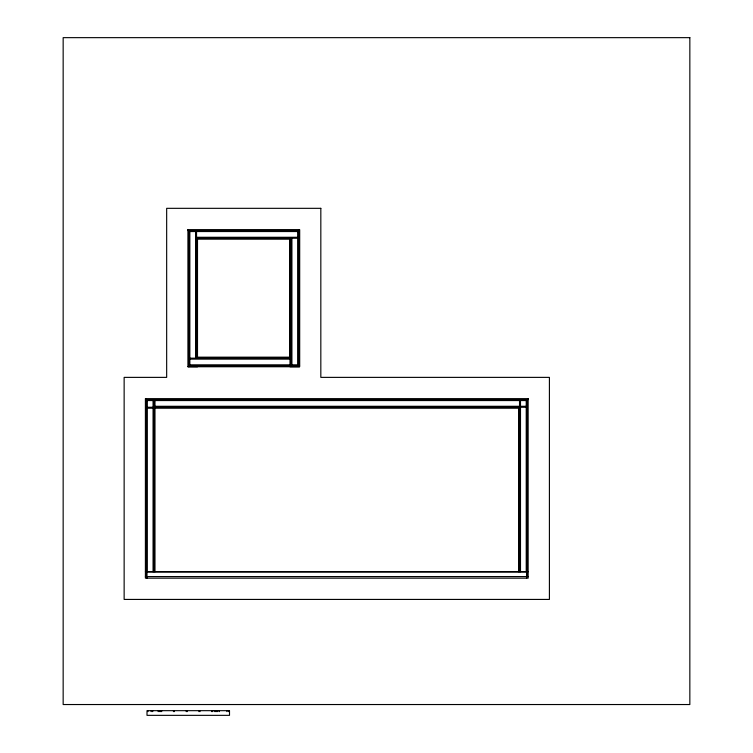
<?xml version="1.0" encoding="UTF-8"?>
<svg xmlns="http://www.w3.org/2000/svg" width="753" height="753" viewBox="0 0 753 753"><rect width="100%" height="100%" fill="white"/><g stroke="black" fill="none" stroke-linecap="round" stroke-linejoin="round"><path stroke-width="1.13" d="M290.009 239.19L289.999 366.739L299.562 366.72L299.572 229.609L187.93 229.627M187.93 230.587L298.612 230.587M188.89 231.538L297.651 231.538M196.542 237.28L297.651 237.28M196.542 238.24L297.651 238.24M197.211 239.162L290.959 239.19M196.364 357.176L290.291 357.176M189.85 358.164L290.959 358.164M189.85 359.125L290.959 359.125M189.85 364.829L298.612 364.829M188.89 365.789L299.562 365.789M187.93 229.59L187.93 366.739L299.562 366.739L299.562 229.59M146.364 399.598L528.145 399.598M147.324 400.549L527.194 400.549M154.017 406.291L526.234 406.291M147.324 407.251L153.066 407.251M154.017 407.251L526.234 407.251M147.324 408.211L153.066 408.211M154.685 408.211L519.532 408.211M145.404 571.725L528.145 571.725M147.004 571.894L526.554 571.894M145.404 576.572L528.145 576.572M187.93 366.711L197.502 366.777M527.194 399.598L527.194 576.572M526.554 571.725L526.554 578.163M526.234 400.549L526.234 571.725M520.492 400.549L520.492 406.291M520.492 407.251L520.492 571.725M519.532 400.549L519.532 406.291M519.532 407.251L519.532 571.725M518.582 407.919L518.582 571.725M298.612 229.627L298.612 365.789M297.651 230.587L297.651 364.829M291.91 238.24L291.91 364.829M290.959 238.24L290.959 364.829M289.999 238.87L289.999 358.164M228.545 710.672L228.545 711.632M226.973 710.672L226.973 711.632M219.283 710.672L219.283 711.632M217.702 710.672L217.702 711.632M216.742 710.672L216.742 711.632M215.791 710.672L215.791 711.632M214.831 710.672L214.831 711.632M212.704 710.672L212.704 711.632M211.753 710.672L211.753 711.632M199.95 710.672L199.95 711.632M198.99 710.672L198.99 711.632M197.502 238.24L197.502 357.468M196.542 231.538L196.542 358.164M195.592 231.538L195.592 358.164M189.85 231.538L189.85 365.789M188.89 230.587L188.89 366.739M187.186 710.672L187.186 711.632M186.236 710.672L186.236 711.632M174.432 710.672L174.432 711.632M173.472 710.672L173.472 711.632M161.669 710.672L161.669 711.632M160.718 710.672L160.718 711.632M159.758 710.672L159.758 711.632M158.196 710.672L158.196 711.632M154.977 400.549L154.977 406.291M154.977 407.251L154.977 571.725M154.017 400.549L154.017 571.725M153.066 400.549L153.066 571.725M152.708 710.672L152.708 711.632M151.146 710.672L151.146 711.632M147.955 710.672L147.955 711.632M147.324 399.598L147.324 571.725M147.004 571.725L147.004 578.163M146.364 398.638L146.364 576.572M689.842 37.65L63.158 37.65L63.158 704.535L689.842 704.535L689.842 37.65M320.825 208.327L166.667 208.327L166.667 377.375L124.141 377.375L124.141 599.426L549.408 599.426L549.408 377.375L320.825 377.375L320.825 208.327M528.145 398.638L145.404 398.638L145.404 578.163L528.145 578.163L528.145 398.638M229.505 710.672L147.004 710.672L147.004 715.35L229.505 715.35L229.505 710.672"/></g></svg>
